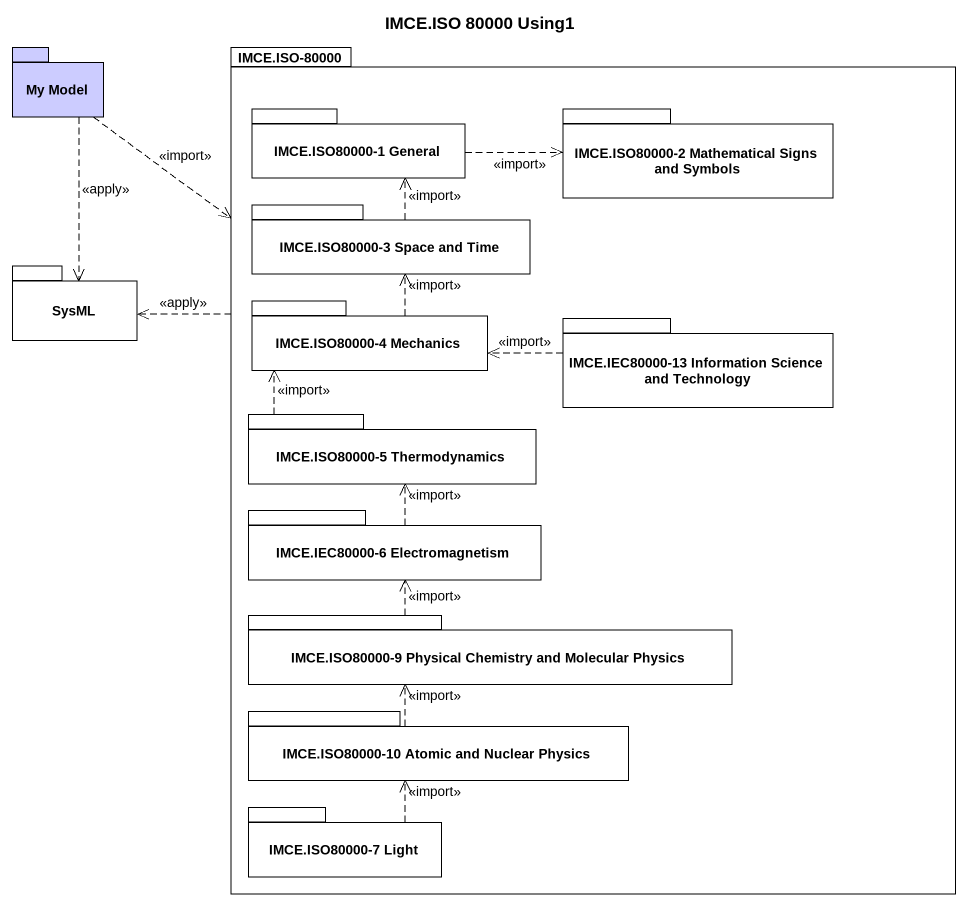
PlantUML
@startuml
title IMCE.ISO 80000 Using1
package "My Model" as My_Model #CCCCFF {
}
package "IMCE.ISO-80000" as IMCE_ISO_80000 #FFFFFF {
  package "IMCE.ISO80000-1 General" as IMCE_ISO80000_1_General #FFFFFF {
  }
  package "IMCE.ISO80000-2 Mathematical Signs and Symbols" as IMCE_ISO80000_2 #FFFFFF {
  }
  package "IMCE.ISO80000-3 Space and Time" as IMCE_ISO80000_3_Space_and #FFFFFF {
  }
  package "IMCE.ISO80000-4 Mechanics" as IMCE_ISO80000_4_Mechanics #FFFFFF {
  }
  package "IMCE.IEC80000-13 Information Science and Technology" as IMCE_IEC80000_13 #FFFFFF {
  }
  package "IMCE.ISO80000-5 Thermodynamics" as IMCE_ISO80000_5 #FFFFFF {
  }
  package "IMCE.IEC80000-6 Electromagnetism" as IMCE_IEC80000_6 #FFFFFF {
  }
  package "IMCE.ISO80000-9 Physical Chemistry and Molecular Physics" as IMCE_ISO80000_9_Physical #FFFFFF {
  }
  package "IMCE.ISO80000-10 Atomic and Nuclear Physics" as IMCE_ISO80000_10_Atomic_and #FFFFFF {
  }
  package "IMCE.ISO80000-7 Light" as IMCE_ISO80000_7_Light #FFFFFF {
  }
}
package SysML #FFFFFF {
}
My_Model ..> IMCE_ISO_80000 : <<import>>
My_Model ..> SysML : <<apply>>
IMCE_ISO_80000 .left.> SysML : <<apply>>
IMCE_ISO80000_1_General .right.> IMCE_ISO80000_2 : <<import>>
IMCE_ISO80000_3_Space_and .up.> IMCE_ISO80000_1_General : <<import>>
IMCE_ISO80000_4_Mechanics .up.> IMCE_ISO80000_3_Space_and : <<import>>
IMCE_IEC80000_13 .left.> IMCE_ISO80000_4_Mechanics : <<import>>
IMCE_ISO80000_5 .up.> IMCE_ISO80000_4_Mechanics : <<import>>
IMCE_IEC80000_6 .up.> IMCE_ISO80000_5 : <<import>>
IMCE_ISO80000_9_Physical .up.> IMCE_IEC80000_6 : <<import>>
IMCE_ISO80000_10_Atomic_and .up.> IMCE_ISO80000_9_Physical : <<import>>
IMCE_ISO80000_7_Light .up.> IMCE_ISO80000_10_Atomic_and : <<import>>
@enduml
